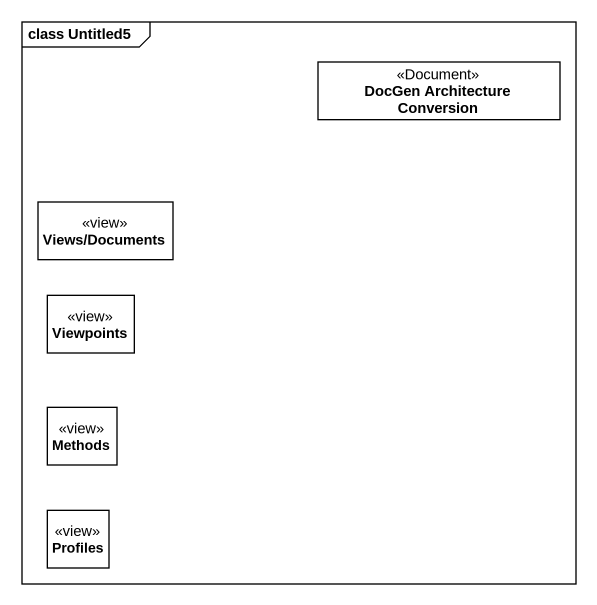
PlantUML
@startuml
mainframe class Untitled5
hide circle
hide empty members
class "DocGen Architecture Conversion" as DocGen_Architecture <<Document>>
class "Views/Documents" as Views_Documents <<view>>
class Viewpoints <<view>>
class Methods <<view>>
class Profiles <<view>>
@enduml
